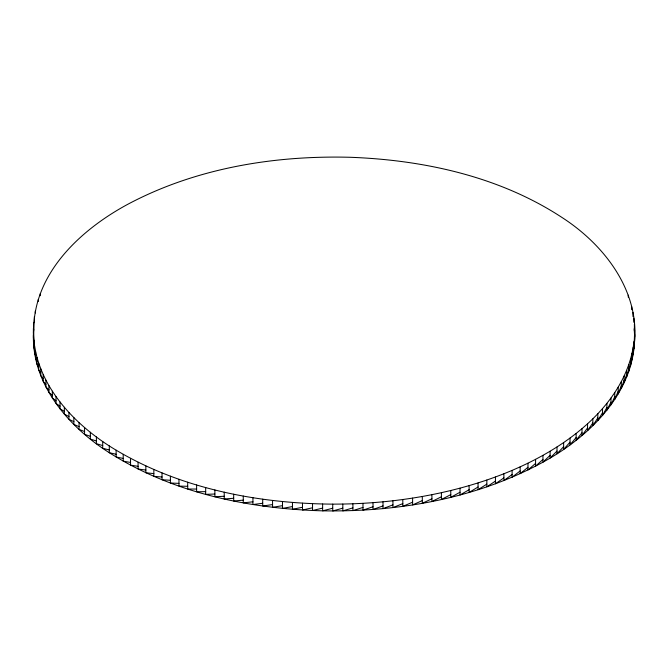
<?xml version="1.0" encoding="UTF-8"?>
<svg xmlns="http://www.w3.org/2000/svg" width="668" height="668" viewBox="0 0 668 668"><rect width="100%" height="100%" fill="white"/><g stroke="black" fill="none" stroke-linecap="round" stroke-linejoin="round"><path stroke-width="1" d="M634.6 333.95C636.103 391.406 590.011 436.505 542.95 462.172C475.967 498.771 398.337 512.089 322.627 510.836C248.479 508.782 172.594 492.85 109.302 452.704C67.552 426.343 29.425 381.72 33.701 329.391C34.143 272.227 81.705 228.89 128.682 203.807C196.417 168.019 274.389 155.285 350.391 157.289C424.147 160.053 499.606 176.561 562.005 217.484C603.78 244.388 639.593 290.279 634.475 342.509L634.6 329.858M33.826 344.145L33.701 322.569M634.475 339.778L634.007 348.329L634.475 335.687M634.007 345.606L633.197 354.14L633.197 347.327L634.007 341.515M33.4 332.489L33.701 329.391M633.197 351.418L632.062 359.935L632.062 353.121L633.197 347.327M632.062 357.213L630.575 365.705L630.575 358.883L632.062 353.121M630.575 362.974L628.763 371.441L628.763 364.619L630.575 358.883M628.763 368.711L626.617 377.136L626.617 370.322L628.763 364.619M626.617 374.414L624.137 382.789L624.137 375.975L626.617 370.322M624.137 380.067L621.332 388.392L621.332 381.578L624.137 375.975M621.332 385.67L618.209 393.936L618.209 387.123L621.332 381.578M618.209 391.214L614.76 399.422L614.76 392.6L618.209 387.123M614.76 396.692L610.986 404.833L610.986 398.011L614.76 392.6M610.986 402.103L606.911 410.16L606.911 403.347L610.986 398.011M606.911 407.438L602.519 415.412L602.519 408.599L606.911 403.347M602.519 412.69L597.835 420.581L597.835 413.759L602.519 408.599M597.835 417.851L592.842 425.65L592.842 418.836L597.835 413.759M592.842 422.919L587.564 430.618L587.564 423.804L592.842 418.836M587.564 427.896L581.995 435.486L581.995 428.672L587.564 423.804M581.995 432.755L576.15 440.245L576.15 433.423L581.995 428.672M576.15 437.515L570.029 444.88L570.029 438.058L576.15 433.423M570.029 442.149L563.642 449.397L563.642 442.575L570.029 438.058M563.642 446.667L556.995 453.789L556.995 446.967L563.642 442.575M556.995 451.059L550.098 458.048L550.098 451.226L556.995 446.967M550.098 455.317L542.95 462.172L542.95 455.351L550.098 451.226M542.95 459.442L535.577 466.155L535.577 459.334L542.95 455.351M535.577 463.425L527.97 469.988L527.97 463.175L535.577 459.334M527.97 467.266L520.147 473.679L520.147 466.857L527.97 463.175M520.147 470.948L512.114 477.211L512.114 470.397L520.147 466.857M512.114 474.48L503.881 480.584L503.881 473.771L512.114 470.397M503.881 477.862L495.447 483.799L495.447 476.985L503.881 473.771M495.447 481.077L486.838 486.847L486.838 480.033L495.447 476.985M486.838 484.125L478.054 489.727L478.054 482.914L486.838 480.033M478.054 487.005L469.111 492.441L469.111 485.619L478.054 482.914M469.111 489.711L460.018 494.971L460.018 488.158L469.111 485.619M460.018 492.241L450.775 497.326L450.775 490.512L460.018 488.158M450.775 494.604L441.406 499.505L441.406 492.683L450.775 490.512M441.406 496.775L431.912 501.493L431.912 494.679L441.406 492.683M431.912 498.771L422.31 503.305L422.31 496.483L431.912 494.679M422.31 500.574L412.607 504.916L412.607 498.103L422.31 496.483M412.607 502.194L402.812 506.352L402.812 499.53L412.607 498.103M402.812 503.622L392.943 507.588L392.943 500.775L402.812 499.53M392.943 504.866L383.006 508.64L383.006 501.818L392.943 500.775M383.006 505.91L373.02 509.492L373.02 502.67L383.006 501.818M373.02 506.761L362.983 510.152L362.983 503.33L373.02 502.67M362.983 507.421L352.913 510.619L352.913 503.797L362.983 503.33M352.913 507.889L342.826 510.886L342.826 504.064L352.913 503.797M342.826 508.156L332.731 510.962L332.731 504.14C257.831 503.538 181.145 488.759 116.132 450.174C73.113 424.589 32.406 381.587 33.4 328.397M332.731 508.231L322.627 510.836L322.627 504.014M322.627 508.106L312.541 510.519L312.541 503.697M312.541 507.789L302.487 510.001L302.487 503.188M302.487 507.279L292.459 509.3L292.459 502.478M292.459 506.569L282.481 508.39L282.481 501.576M282.481 505.668L272.561 507.296L272.561 500.482M272.561 504.574L262.708 506.01L262.708 499.196M262.708 503.28L252.938 504.532L252.938 497.718M252.938 501.802L243.261 502.87L243.261 496.048M243.261 500.14L233.683 501.017L233.683 494.195M233.683 498.286L224.223 498.979L224.223 492.157M224.223 496.249L214.879 496.758L214.879 489.936M214.879 494.028L205.677 494.353L205.677 487.54M205.677 491.631L196.617 491.782L196.617 484.96M332.731 504.14L342.826 504.064M196.617 489.051L187.708 489.026L187.708 482.212M187.708 486.296L178.974 486.104L178.974 479.29M178.974 483.373L170.407 483.014L170.407 476.192M170.407 480.284L162.023 479.758L162.023 472.944M162.023 477.027L153.84 476.342L153.84 469.529M153.84 473.612L145.858 472.769L145.858 465.955M145.858 470.047L138.084 469.045L138.084 462.231M138.084 466.314L130.536 465.17L130.536 458.357M130.536 462.448L123.213 461.154L123.213 454.332M123.213 458.423L116.132 456.995L116.132 450.174M116.132 454.265L109.302 452.704L109.302 445.882M109.302 449.973L102.713 448.278L102.713 441.465M102.713 445.556L96.392 443.727L96.392 436.914M96.392 441.005L90.347 439.06L90.347 432.246M90.347 436.338L84.569 434.284L84.569 427.462M84.569 431.553L79.066 429.39L79.066 422.568M79.066 426.66L73.864 424.389L73.864 417.575M73.864 421.667L68.946 419.295L68.946 412.482M68.946 416.573L64.328 414.11L64.328 407.296M64.328 411.388L60.02 408.841L60.02 402.019M60.02 406.111L56.02 403.48L56.02 396.667M56.02 400.758L52.329 398.053L52.329 391.239M52.329 395.331L48.956 392.559L48.956 385.737M48.956 389.828L45.908 386.997L45.908 380.184M45.908 384.275L43.186 381.386L43.186 374.564M43.186 378.656L40.79 375.717L40.79 368.903M40.79 372.994L38.727 370.014L38.727 363.192M38.727 367.283L36.999 364.269L36.999 357.447M36.999 361.538L35.604 358.491L35.604 351.669M35.604 355.76L34.544 352.687L34.544 345.874M34.544 349.965L33.826 346.876L33.826 340.054M634.266 328.94L634.6 336.672L634.391 328.113M33.4 335.219L33.442 338.317M634.391 324.03L634.391 330.844M633.84 318.202L633.84 322.293M632.947 312.399L632.947 316.482M631.719 306.604L631.719 309.676M628.262 295.122L628.262 297.16M40.247 293.695L40.247 295.74M38.268 299.414L38.268 301.46M35.304 310.946L35.304 312.991M34.335 316.749L34.335 322.661"/></g></svg>
